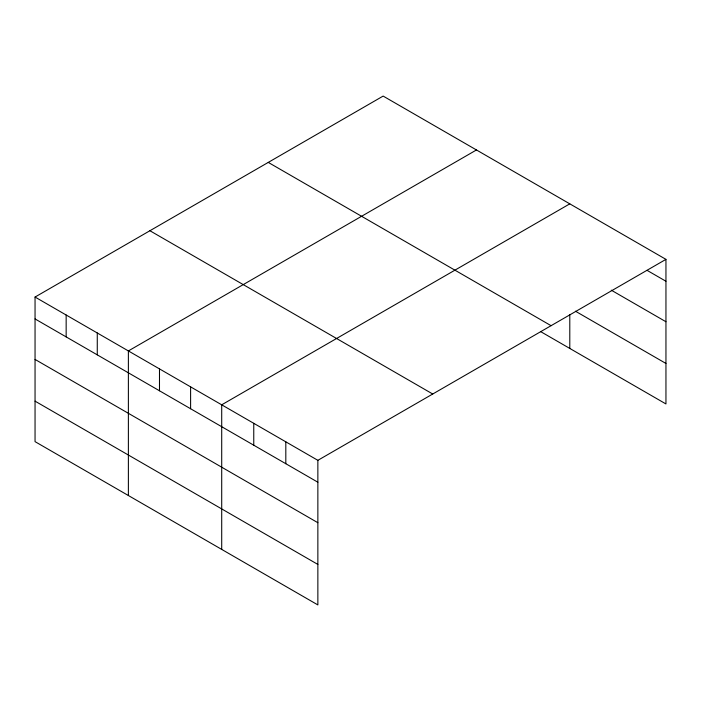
<?xml version="1.0" encoding="UTF-8"?>
<svg xmlns="http://www.w3.org/2000/svg" width="701" height="701" viewBox="0 0 701 701"><rect width="100%" height="100%" fill="white"/><g stroke="black" fill="none" stroke-linecap="round" stroke-linejoin="round"><path stroke-width="1.05" d="M35.05 297.049L317.86 460.329L317.86 604.919L35.05 441.639L35.05 297.049L383.14 96.081L665.95 259.361L665.95 403.951L540.567 331.564M476.461 149.961L128.379 350.929L128.379 495.519M569.79 203.851L221.709 404.81L221.709 549.4M317.86 460.329L665.95 259.361M647.093 270.367L665.95 281.25M611.272 290.17L665.95 321.741M575.451 311.209L665.95 363.46M268.264 162.404L551.082 325.685M149.918 230.734L432.736 394.015M35.05 318.937L317.86 482.218M35.05 359.429L317.86 522.709M35.05 401.147L317.86 564.428M569.79 314.512L569.79 348.432M285.815 441.823L285.815 463.712M253.762 423.316L253.762 445.205M190.602 386.856L190.602 408.736M159.486 368.892L159.486 390.781M97.273 332.966L97.273 354.855M66.157 315.012L66.157 336.892"/></g></svg>
